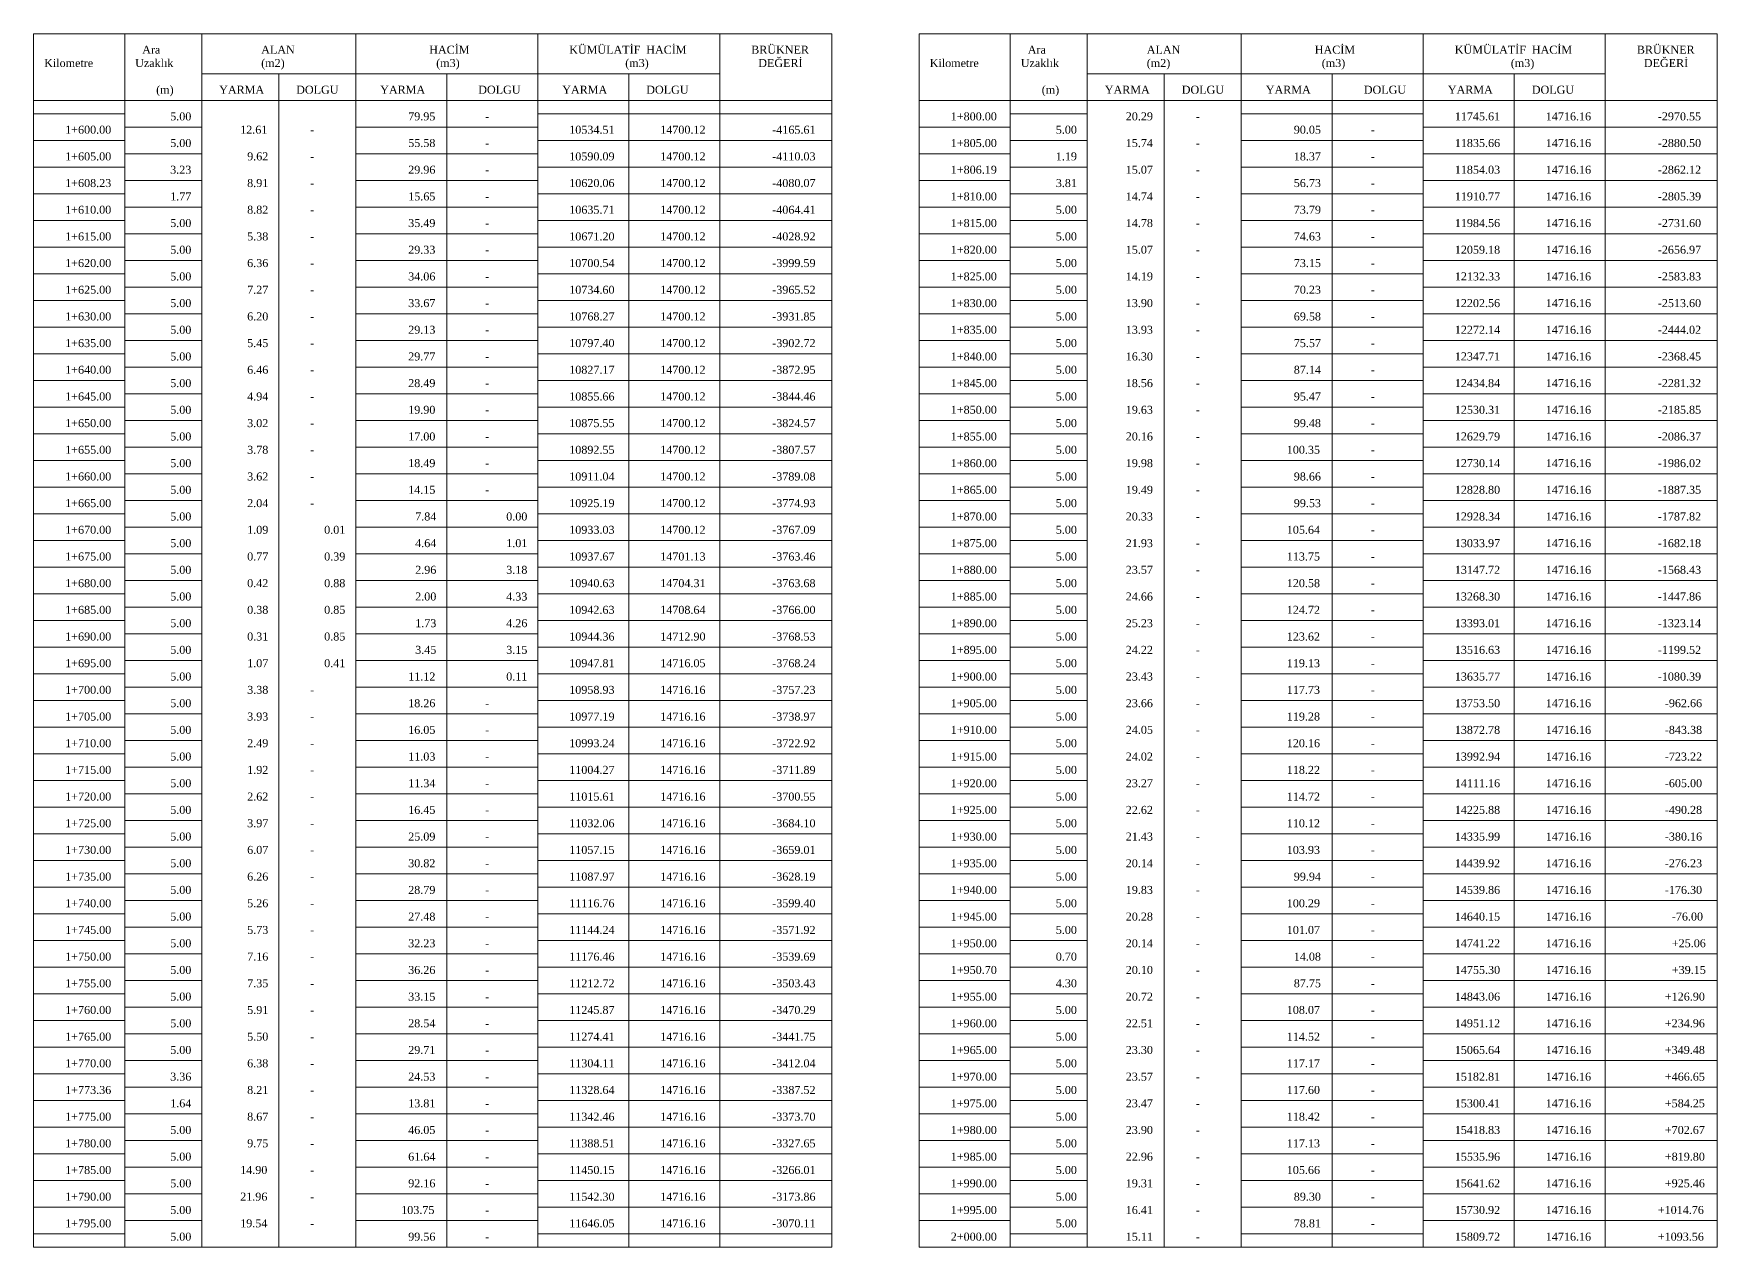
# Model space of a CAD drawing. Header units: metres. Extents: x 478603 to 489313, y 4282657 to 4289463.
# Drawn here: x 486578.6 to 486894.2, y 4288025 to 4288252.5 of the extents above; entities that cross this region are included whole.
import ezdxf

# ---------------------------------------------------------------- set-up
doc = ezdxf.new("R2010")
doc.units = ezdxf.units.M
for name, color, linetype, lineweight in [('TB_C', 96, 'Continuous', 0), ('TB_M', 18, 'Continuous', 0), ('TB_R', 1, 'Continuous', 0)]:
    doc.layers.add(name, color=color, linetype=linetype, lineweight=lineweight)
doc.styles.get("Standard").update_dxf_attribs({"font": 'times.ttf'})

msp = doc.modelspace()

# ---------------------------------------------------------------- linework, layer by layer
at = {"layer": 'TB_C'}
for p, q in [((486578.59, 4288252.51), (486728.22, 4288252.51)), ((486578.59, 4288252.51), (486578.59, 4288025.01)), ((486595.66, 4288252.51), (486595.66, 4288025.01)), ((486610.09, 4288252.51), (486610.09, 4288025.01)), ((486638.97, 4288252.51), (486638.97, 4288025.01)), ((486673.09, 4288252.51), (486673.09, 4288025.01)), ((486707.22, 4288252.51), (486707.22, 4288025.01)), ((486728.22, 4288252.51), (486728.22, 4288025.01)), ((486744.62, 4288252.51), (486894.25, 4288252.51)), ((486744.62, 4288252.51), (486744.62, 4288025.01)), ((486761.69, 4288252.51), (486761.69, 4288025.01)), ((486776.12, 4288252.51), (486776.12, 4288025.01)), ((486805, 4288252.51), (486805, 4288025.01)), ((486839.12, 4288252.51), (486839.12, 4288025.01)), ((486873.25, 4288252.51), (486873.25, 4288025.01)), ((486894.25, 4288252.51), (486894.25, 4288025.01)), ((486610.09, 4288245.01), (486707.22, 4288245.01)), ((486624.53, 4288245.01), (486624.53, 4288025.01)), ((486656.03, 4288245.01), (486656.03, 4288025.01)), ((486690.16, 4288245.01), (486690.16, 4288025.01)), ((486776.12, 4288245.01), (486873.25, 4288245.01)), ((486790.56, 4288245.01), (486790.56, 4288025.01)), ((486822.06, 4288245.01), (486822.06, 4288025.01)), ((486856.19, 4288245.01), (486856.19, 4288025.01)), ((486578.59, 4288240.01), (486728.22, 4288240.01)), ((486578.59, 4288237.51), (486595.66, 4288237.51)), ((486673.09, 4288237.51), (486728.22, 4288237.51)), ((486744.62, 4288240.01), (486894.25, 4288240.01)), ((486761.69, 4288237.51), (486776.12, 4288237.51)), ((486805, 4288237.51), (486839.12, 4288237.51)), ((486595.66, 4288235.01), (486610.09, 4288235.01)), ((486638.97, 4288235.01), (486673.09, 4288235.01)), ((486744.62, 4288235.01), (486761.69, 4288235.01)), ((486839.12, 4288235.01), (486894.25, 4288235.01)), ((486578.59, 4288232.51), (486595.66, 4288232.51)), ((486673.09, 4288232.51), (486728.22, 4288232.51)), ((486761.69, 4288232.51), (486776.12, 4288232.51)), ((486805, 4288232.51), (486839.12, 4288232.51)), ((486595.66, 4288230.01), (486610.09, 4288230.01)), ((486638.97, 4288230.01), (486673.09, 4288230.01)), ((486744.62, 4288230.01), (486761.69, 4288230.01)), ((486839.12, 4288230.01), (486894.25, 4288230.01)), ((486578.59, 4288227.51), (486595.66, 4288227.51)), ((486595.66, 4288225.01), (486610.09, 4288225.01)), ((486638.97, 4288225.01), (486673.09, 4288225.01)), ((486673.09, 4288227.51), (486728.22, 4288227.51)), ((486744.62, 4288225.01), (486761.69, 4288225.01)), ((486761.69, 4288227.51), (486776.12, 4288227.51)), ((486805, 4288227.51), (486839.12, 4288227.51)), ((486839.12, 4288225.01), (486894.25, 4288225.01)), ((486578.59, 4288222.51), (486595.66, 4288222.51)), ((486673.09, 4288222.51), (486728.22, 4288222.51)), ((486761.69, 4288222.51), (486776.12, 4288222.51)), ((486805, 4288222.51), (486839.12, 4288222.51)), ((486595.66, 4288220.01), (486610.09, 4288220.01)), ((486638.97, 4288220.01), (486673.09, 4288220.01)), ((486744.62, 4288220.01), (486761.69, 4288220.01)), ((486839.12, 4288220.01), (486894.25, 4288220.01)), ((486578.59, 4288217.51), (486595.66, 4288217.51)), ((486673.09, 4288217.51), (486728.22, 4288217.51)), ((486761.69, 4288217.51), (486776.12, 4288217.51)), ((486805, 4288217.51), (486839.12, 4288217.51)), ((486578.59, 4288212.51), (486595.66, 4288212.51)), ((486595.66, 4288215.01), (486610.09, 4288215.01)), ((486638.97, 4288215.01), (486673.09, 4288215.01)), ((486673.09, 4288212.51), (486728.22, 4288212.51)), ((486744.62, 4288215.01), (486761.69, 4288215.01)), ((486761.69, 4288212.51), (486776.12, 4288212.51)), ((486805, 4288212.51), (486839.12, 4288212.51)), ((486839.12, 4288215.01), (486894.25, 4288215.01)), ((486595.66, 4288210.01), (486610.09, 4288210.01)), ((486638.97, 4288210.01), (486673.09, 4288210.01)), ((486744.62, 4288210.01), (486761.69, 4288210.01)), ((486839.12, 4288210.01), (486894.25, 4288210.01)), ((486578.59, 4288207.51), (486595.66, 4288207.51)), ((486673.09, 4288207.51), (486728.22, 4288207.51)), ((486761.69, 4288207.51), (486776.12, 4288207.51)), ((486805, 4288207.51), (486839.12, 4288207.51)), ((486595.66, 4288205.01), (486610.09, 4288205.01)), ((486638.97, 4288205.01), (486673.09, 4288205.01)), ((486744.62, 4288205.01), (486761.69, 4288205.01)), ((486839.12, 4288205.01), (486894.25, 4288205.01)), ((486578.59, 4288202.51), (486595.66, 4288202.51)), ((486595.66, 4288200.01), (486610.09, 4288200.01)), ((486638.97, 4288200.01), (486673.09, 4288200.01)), ((486673.09, 4288202.51), (486728.22, 4288202.51)), ((486744.62, 4288200.01), (486761.69, 4288200.01)), ((486761.69, 4288202.51), (486776.12, 4288202.51)), ((486805, 4288202.51), (486839.12, 4288202.51)), ((486839.12, 4288200.01), (486894.25, 4288200.01)), ((486578.59, 4288197.51), (486595.66, 4288197.51)), ((486673.09, 4288197.51), (486728.22, 4288197.51)), ((486761.69, 4288197.51), (486776.12, 4288197.51)), ((486805, 4288197.51), (486839.12, 4288197.51)), ((486595.66, 4288195.01), (486610.09, 4288195.01)), ((486638.97, 4288195.01), (486673.09, 4288195.01)), ((486744.62, 4288195.01), (486761.69, 4288195.01)), ((486839.12, 4288195.01), (486894.25, 4288195.01)), ((486578.59, 4288192.51), (486595.66, 4288192.51)), ((486673.09, 4288192.51), (486728.22, 4288192.51)), ((486761.69, 4288192.51), (486776.12, 4288192.51)), ((486805, 4288192.51), (486839.12, 4288192.51)), ((486578.59, 4288187.51), (486595.66, 4288187.51)), ((486595.66, 4288190.01), (486610.09, 4288190.01)), ((486638.97, 4288190.01), (486673.09, 4288190.01)), ((486673.09, 4288187.51), (486728.22, 4288187.51)), ((486744.62, 4288190.01), (486761.69, 4288190.01)), ((486761.69, 4288187.51), (486776.12, 4288187.51)), ((486805, 4288187.51), (486839.12, 4288187.51)), ((486839.12, 4288190.01), (486894.25, 4288190.01)), ((486595.66, 4288185.01), (486610.09, 4288185.01)), ((486638.97, 4288185.01), (486673.09, 4288185.01)), ((486744.62, 4288185.01), (486761.69, 4288185.01)), ((486839.12, 4288185.01), (486894.25, 4288185.01)), ((486578.59, 4288182.51), (486595.66, 4288182.51)), ((486673.09, 4288182.51), (486728.22, 4288182.51)), ((486761.69, 4288182.51), (486776.12, 4288182.51)), ((486805, 4288182.51), (486839.12, 4288182.51)), ((486595.66, 4288180.01), (486610.09, 4288180.01)), ((486638.97, 4288180.01), (486673.09, 4288180.01)), ((486744.62, 4288180.01), (486761.69, 4288180.01)), ((486839.12, 4288180.01), (486894.25, 4288180.01)), ((486578.59, 4288177.51), (486595.66, 4288177.51)), ((486595.66, 4288175.01), (486610.09, 4288175.01)), ((486638.97, 4288175.01), (486673.09, 4288175.01)), ((486673.09, 4288177.51), (486728.22, 4288177.51)), ((486744.62, 4288175.01), (486761.69, 4288175.01)), ((486761.69, 4288177.51), (486776.12, 4288177.51)), ((486805, 4288177.51), (486839.12, 4288177.51)), ((486839.12, 4288175.01), (486894.25, 4288175.01)), ((486578.59, 4288172.51), (486595.66, 4288172.51)), ((486673.09, 4288172.51), (486728.22, 4288172.51)), ((486761.69, 4288172.51), (486776.12, 4288172.51)), ((486805, 4288172.51), (486839.12, 4288172.51)), ((486595.66, 4288170.01), (486610.09, 4288170.01)), ((486638.97, 4288170.01), (486673.09, 4288170.01)), ((486744.62, 4288170.01), (486761.69, 4288170.01)), ((486839.12, 4288170.01), (486894.25, 4288170.01)), ((486578.59, 4288167.51), (486595.66, 4288167.51)), ((486595.66, 4288165.01), (486610.09, 4288165.01)), ((486638.97, 4288165.01), (486673.09, 4288165.01)), ((486673.09, 4288167.51), (486728.22, 4288167.51)), ((486744.62, 4288165.01), (486761.69, 4288165.01)), ((486761.69, 4288167.51), (486776.12, 4288167.51)), ((486805, 4288167.51), (486839.12, 4288167.51)), ((486839.12, 4288165.01), (486894.25, 4288165.01)), ((486578.59, 4288162.51), (486595.66, 4288162.51)), ((486673.09, 4288162.51), (486728.22, 4288162.51)), ((486761.69, 4288162.51), (486776.12, 4288162.51)), ((486805, 4288162.51), (486839.12, 4288162.51)), ((486595.66, 4288160.01), (486610.09, 4288160.01)), ((486638.97, 4288160.01), (486673.09, 4288160.01)), ((486744.62, 4288160.01), (486761.69, 4288160.01)), ((486839.12, 4288160.01), (486894.25, 4288160.01)), ((486578.59, 4288157.51), (486595.66, 4288157.51)), ((486673.09, 4288157.51), (486728.22, 4288157.51)), ((486761.69, 4288157.51), (486776.12, 4288157.51)), ((486805, 4288157.51), (486839.12, 4288157.51)), ((486578.59, 4288152.51), (486595.66, 4288152.51)), ((486595.66, 4288155.01), (486610.09, 4288155.01)), ((486638.97, 4288155.01), (486673.09, 4288155.01)), ((486673.09, 4288152.51), (486728.22, 4288152.51)), ((486744.62, 4288155.01), (486761.69, 4288155.01)), ((486761.69, 4288152.51), (486776.12, 4288152.51)), ((486805, 4288152.51), (486839.12, 4288152.51)), ((486839.12, 4288155.01), (486894.25, 4288155.01)), ((486595.66, 4288150.01), (486610.09, 4288150.01)), ((486638.97, 4288150.01), (486673.09, 4288150.01)), ((486744.62, 4288150.01), (486761.69, 4288150.01)), ((486839.12, 4288150.01), (486894.25, 4288150.01)), ((486578.59, 4288147.51), (486595.66, 4288147.51)), ((486673.09, 4288147.51), (486728.22, 4288147.51)), ((486761.69, 4288147.51), (486776.12, 4288147.51)), ((486805, 4288147.51), (486839.12, 4288147.51)), ((486595.66, 4288145.01), (486610.09, 4288145.01)), ((486638.97, 4288145.01), (486673.09, 4288145.01)), ((486744.62, 4288145.01), (486761.69, 4288145.01)), ((486839.12, 4288145.01), (486894.25, 4288145.01)), ((486578.59, 4288142.51), (486595.66, 4288142.51)), ((486595.66, 4288140.01), (486610.09, 4288140.01)), ((486638.97, 4288140.01), (486673.09, 4288140.01)), ((486673.09, 4288142.51), (486728.22, 4288142.51)), ((486744.62, 4288140.01), (486761.69, 4288140.01)), ((486761.69, 4288142.51), (486776.12, 4288142.51)), ((486805, 4288142.51), (486839.12, 4288142.51)), ((486839.12, 4288140.01), (486894.25, 4288140.01)), ((486578.59, 4288137.51), (486595.66, 4288137.51)), ((486673.09, 4288137.51), (486728.22, 4288137.51)), ((486761.69, 4288137.51), (486776.12, 4288137.51)), ((486805, 4288137.51), (486839.12, 4288137.51)), ((486595.66, 4288135.01), (486610.09, 4288135.01)), ((486638.97, 4288135.01), (486673.09, 4288135.01)), ((486744.62, 4288135.01), (486761.69, 4288135.01)), ((486839.12, 4288135.01), (486894.25, 4288135.01)), ((486578.59, 4288132.51), (486595.66, 4288132.51)), ((486673.09, 4288132.51), (486728.22, 4288132.51)), ((486761.69, 4288132.51), (486776.12, 4288132.51)), ((486805, 4288132.51), (486839.12, 4288132.51)), ((486578.59, 4288127.51), (486595.66, 4288127.51)), ((486595.66, 4288130.01), (486610.09, 4288130.01)), ((486638.97, 4288130.01), (486673.09, 4288130.01)), ((486673.09, 4288127.51), (486728.22, 4288127.51)), ((486744.62, 4288130.01), (486761.69, 4288130.01)), ((486761.69, 4288127.51), (486776.12, 4288127.51)), ((486805, 4288127.51), (486839.12, 4288127.51)), ((486839.12, 4288130.01), (486894.25, 4288130.01)), ((486595.66, 4288125.01), (486610.09, 4288125.01)), ((486638.97, 4288125.01), (486673.09, 4288125.01)), ((486744.62, 4288125.01), (486761.69, 4288125.01)), ((486839.12, 4288125.01), (486894.25, 4288125.01)), ((486578.59, 4288122.51), (486595.66, 4288122.51)), ((486673.09, 4288122.51), (486728.22, 4288122.51)), ((486761.69, 4288122.51), (486776.12, 4288122.51)), ((486805, 4288122.51), (486839.12, 4288122.51)), ((486595.66, 4288120.01), (486610.09, 4288120.01)), ((486638.97, 4288120.01), (486673.09, 4288120.01)), ((486744.62, 4288120.01), (486761.69, 4288120.01)), ((486839.12, 4288120.01), (486894.25, 4288120.01)), ((486578.59, 4288117.51), (486595.66, 4288117.51)), ((486595.66, 4288115.01), (486610.09, 4288115.01)), ((486638.97, 4288115.01), (486673.09, 4288115.01)), ((486673.09, 4288117.51), (486728.22, 4288117.51)), ((486744.62, 4288115.01), (486761.69, 4288115.01)), ((486761.69, 4288117.51), (486776.12, 4288117.51)), ((486805, 4288117.51), (486839.12, 4288117.51)), ((486839.12, 4288115.01), (486894.25, 4288115.01)), ((486578.59, 4288112.51), (486595.66, 4288112.51)), ((486673.09, 4288112.51), (486728.22, 4288112.51)), ((486761.69, 4288112.51), (486776.12, 4288112.51)), ((486805, 4288112.51), (486839.12, 4288112.51)), ((486595.66, 4288110.01), (486610.09, 4288110.01)), ((486638.97, 4288110.01), (486673.09, 4288110.01)), ((486744.62, 4288110.01), (486761.69, 4288110.01)), ((486839.12, 4288110.01), (486894.25, 4288110.01)), ((486578.59, 4288107.51), (486595.66, 4288107.51)), ((486595.66, 4288105.01), (486610.09, 4288105.01)), ((486638.97, 4288105.01), (486673.09, 4288105.01)), ((486673.09, 4288107.51), (486728.22, 4288107.51)), ((486744.62, 4288105.01), (486761.69, 4288105.01)), ((486761.69, 4288107.51), (486776.12, 4288107.51)), ((486805, 4288107.51), (486839.12, 4288107.51)), ((486839.12, 4288105.01), (486894.25, 4288105.01)), ((486578.59, 4288102.51), (486595.66, 4288102.51)), ((486673.09, 4288102.51), (486728.22, 4288102.51)), ((486761.69, 4288102.51), (486776.12, 4288102.51)), ((486805, 4288102.51), (486839.12, 4288102.51)), ((486595.66, 4288100.01), (486610.09, 4288100.01)), ((486638.97, 4288100.01), (486673.09, 4288100.01)), ((486744.62, 4288100.01), (486761.69, 4288100.01)), ((486839.12, 4288100.01), (486894.25, 4288100.01)), ((486578.59, 4288097.51), (486595.66, 4288097.51)), ((486673.09, 4288097.51), (486728.22, 4288097.51)), ((486761.69, 4288097.51), (486776.12, 4288097.51)), ((486805, 4288097.51), (486839.12, 4288097.51)), ((486578.59, 4288092.51), (486595.66, 4288092.51)), ((486595.66, 4288095.01), (486610.09, 4288095.01)), ((486638.97, 4288095.01), (486673.09, 4288095.01)), ((486673.09, 4288092.51), (486728.22, 4288092.51)), ((486744.62, 4288095.01), (486761.69, 4288095.01)), ((486761.69, 4288092.51), (486776.12, 4288092.51)), ((486805, 4288092.51), (486839.12, 4288092.51)), ((486839.12, 4288095.01), (486894.25, 4288095.01)), ((486595.66, 4288090.01), (486610.09, 4288090.01)), ((486638.97, 4288090.01), (486673.09, 4288090.01)), ((486744.62, 4288090.01), (486761.69, 4288090.01)), ((486839.12, 4288090.01), (486894.25, 4288090.01)), ((486578.59, 4288087.51), (486595.66, 4288087.51)), ((486673.09, 4288087.51), (486728.22, 4288087.51)), ((486761.69, 4288087.51), (486776.12, 4288087.51)), ((486805, 4288087.51), (486839.12, 4288087.51)), ((486595.66, 4288085.01), (486610.09, 4288085.01)), ((486638.97, 4288085.01), (486673.09, 4288085.01)), ((486744.62, 4288085.01), (486761.69, 4288085.01)), ((486839.12, 4288085.01), (486894.25, 4288085.01)), ((486578.59, 4288082.51), (486595.66, 4288082.51)), ((486595.66, 4288080.01), (486610.09, 4288080.01)), ((486638.97, 4288080.01), (486673.09, 4288080.01)), ((486673.09, 4288082.51), (486728.22, 4288082.51)), ((486744.62, 4288080.01), (486761.69, 4288080.01)), ((486761.69, 4288082.51), (486776.12, 4288082.51)), ((486805, 4288082.51), (486839.12, 4288082.51)), ((486839.12, 4288080.01), (486894.25, 4288080.01)), ((486578.59, 4288077.51), (486595.66, 4288077.51)), ((486673.09, 4288077.51), (486728.22, 4288077.51)), ((486761.69, 4288077.51), (486776.12, 4288077.51)), ((486805, 4288077.51), (486839.12, 4288077.51)), ((486595.66, 4288075.01), (486610.09, 4288075.01)), ((486638.97, 4288075.01), (486673.09, 4288075.01)), ((486744.62, 4288075.01), (486761.69, 4288075.01)), ((486839.12, 4288075.01), (486894.25, 4288075.01)), ((486578.59, 4288072.51), (486595.66, 4288072.51)), ((486673.09, 4288072.51), (486728.22, 4288072.51)), ((486761.69, 4288072.51), (486776.12, 4288072.51)), ((486805, 4288072.51), (486839.12, 4288072.51)), ((486578.59, 4288067.51), (486595.66, 4288067.51)), ((486595.66, 4288070.01), (486610.09, 4288070.01)), ((486638.97, 4288070.01), (486673.09, 4288070.01)), ((486673.09, 4288067.51), (486728.22, 4288067.51)), ((486744.62, 4288070.01), (486761.69, 4288070.01)), ((486761.69, 4288067.51), (486776.12, 4288067.51)), ((486805, 4288067.51), (486839.12, 4288067.51)), ((486839.12, 4288070.01), (486894.25, 4288070.01)), ((486595.66, 4288065.01), (486610.09, 4288065.01)), ((486638.97, 4288065.01), (486673.09, 4288065.01)), ((486744.62, 4288065.01), (486761.69, 4288065.01)), ((486839.12, 4288065.01), (486894.25, 4288065.01)), ((486578.59, 4288062.51), (486595.66, 4288062.51)), ((486673.09, 4288062.51), (486728.22, 4288062.51)), ((486761.69, 4288062.51), (486776.12, 4288062.51)), ((486805, 4288062.51), (486839.12, 4288062.51)), ((486595.66, 4288060.01), (486610.09, 4288060.01)), ((486638.97, 4288060.01), (486673.09, 4288060.01)), ((486744.62, 4288060.01), (486761.69, 4288060.01)), ((486839.12, 4288060.01), (486894.25, 4288060.01)), ((486578.59, 4288057.51), (486595.66, 4288057.51)), ((486595.66, 4288055.01), (486610.09, 4288055.01)), ((486638.97, 4288055.01), (486673.09, 4288055.01)), ((486673.09, 4288057.51), (486728.22, 4288057.51)), ((486744.62, 4288055.01), (486761.69, 4288055.01)), ((486761.69, 4288057.51), (486776.12, 4288057.51)), ((486805, 4288057.51), (486839.12, 4288057.51)), ((486839.12, 4288055.01), (486894.25, 4288055.01)), ((486578.59, 4288052.51), (486595.66, 4288052.51)), ((486673.09, 4288052.51), (486728.22, 4288052.51)), ((486761.69, 4288052.51), (486776.12, 4288052.51)), ((486805, 4288052.51), (486839.12, 4288052.51)), ((486595.66, 4288050.01), (486610.09, 4288050.01)), ((486638.97, 4288050.01), (486673.09, 4288050.01)), ((486744.62, 4288050.01), (486761.69, 4288050.01)), ((486839.12, 4288050.01), (486894.25, 4288050.01)), ((486578.59, 4288047.51), (486595.66, 4288047.51)), ((486595.66, 4288045.01), (486610.09, 4288045.01)), ((486638.97, 4288045.01), (486673.09, 4288045.01)), ((486673.09, 4288047.51), (486728.22, 4288047.51)), ((486744.62, 4288045.01), (486761.69, 4288045.01)), ((486761.69, 4288047.51), (486776.12, 4288047.51)), ((486805, 4288047.51), (486839.12, 4288047.51)), ((486839.12, 4288045.01), (486894.25, 4288045.01)), ((486578.59, 4288042.51), (486595.66, 4288042.51)), ((486673.09, 4288042.51), (486728.22, 4288042.51)), ((486761.69, 4288042.51), (486776.12, 4288042.51)), ((486805, 4288042.51), (486839.12, 4288042.51)), ((486595.66, 4288040.01), (486610.09, 4288040.01)), ((486638.97, 4288040.01), (486673.09, 4288040.01)), ((486744.62, 4288040.01), (486761.69, 4288040.01)), ((486839.12, 4288040.01), (486894.25, 4288040.01)), ((486578.59, 4288037.51), (486595.66, 4288037.51)), ((486673.09, 4288037.51), (486728.22, 4288037.51)), ((486761.69, 4288037.51), (486776.12, 4288037.51)), ((486805, 4288037.51), (486839.12, 4288037.51)), ((486578.59, 4288032.51), (486595.66, 4288032.51)), ((486595.66, 4288035.01), (486610.09, 4288035.01)), ((486638.97, 4288035.01), (486673.09, 4288035.01)), ((486673.09, 4288032.51), (486728.22, 4288032.51)), ((486744.62, 4288035.01), (486761.69, 4288035.01)), ((486761.69, 4288032.51), (486776.12, 4288032.51)), ((486805, 4288032.51), (486839.12, 4288032.51)), ((486839.12, 4288035.01), (486894.25, 4288035.01)), ((486595.66, 4288030.01), (486610.09, 4288030.01)), ((486638.97, 4288030.01), (486673.09, 4288030.01)), ((486744.62, 4288030.01), (486761.69, 4288030.01)), ((486839.12, 4288030.01), (486894.25, 4288030.01)), ((486578.59, 4288027.51), (486595.66, 4288027.51)), ((486673.09, 4288027.51), (486728.22, 4288027.51)), ((486761.69, 4288027.51), (486776.12, 4288027.51)), ((486805, 4288027.51), (486839.12, 4288027.51)), ((486578.59, 4288025.01), (486728.22, 4288025.01)), ((486744.62, 4288025.01), (486894.25, 4288025.01))]:
    msp.add_line(p, q, dxfattribs=at)

# ---------------------------------------------------------------- texts
at = {"layer": 'TB_M'}
for s, p in [('Ara', (486598.94, 4288248.76)), ('ALAN', (486621.25, 4288248.76)), ('HACİM', (486652.75, 4288248.76)), ('KÜMÜLATİF', (486679, 4288248.76)), ('HACİM', (486693.44, 4288248.76)), ('BRÜKNER', (486713.12, 4288248.76)), ('Ara', (486764.97, 4288248.76)), ('ALAN', (486787.28, 4288248.76)), ('HACİM', (486818.78, 4288248.76)), ('KÜMÜLATİF', (486845.03, 4288248.76)), ('HACİM', (486859.47, 4288248.76)), ('BRÜKNER', (486879.16, 4288248.76)), ('Kilometre', (486580.56, 4288246.26)), ('Uzaklık', (486597.62, 4288246.26)), ('(m2)', (486621.25, 4288246.26)), ('(m3)', (486654.06, 4288246.26)), ('(m3)', (486689.5, 4288246.26)), ('DEĞERİ', (486714.44, 4288246.26)), ('Kilometre', (486746.59, 4288246.26)), ('Uzaklık', (486763.66, 4288246.26)), ('(m2)', (486787.28, 4288246.26)), ('(m3)', (486820.09, 4288246.26)), ('(m3)', (486855.53, 4288246.26)), ('DEĞERİ', (486880.47, 4288246.26)), ('(m)', (486601.56, 4288241.26)), ('YARMA', (486613.37, 4288241.26)), ('DOLGU', (486627.81, 4288241.26)), ('YARMA', (486643.56, 4288241.26)), ('DOLGU', (486661.94, 4288241.26)), ('YARMA', (486677.69, 4288241.26)), ('DOLGU', (486693.44, 4288241.26)), ('(m)', (486767.59, 4288241.26)), ('YARMA', (486779.41, 4288241.26)), ('DOLGU', (486793.84, 4288241.26)), ('YARMA', (486809.59, 4288241.26)), ('DOLGU', (486827.97, 4288241.26)), ('YARMA', (486843.72, 4288241.26)), ('DOLGU', (486859.47, 4288241.26)), ('1+800.00', (486750.53, 4288236.26)), ('1+600.00', (486584.5, 4288233.76)), ('-', (486630.44, 4288233.76)), ('-', (486663.25, 4288236.26)), ('-', (486796.47, 4288236.26)), ('-', (486829.28, 4288233.76)), ('-', (486663.25, 4288231.26)), ('1+805.00', (486750.53, 4288231.26)), ('-', (486796.47, 4288231.26)), ('1+605.00', (486584.5, 4288228.76)), ('-', (486630.44, 4288228.76)), ('-', (486829.28, 4288228.76)), ('1+608.23', (486584.5, 4288223.76)), ('-', (486663.25, 4288226.26)), ('1+806.19', (486750.53, 4288226.26)), ('-', (486796.47, 4288226.26)), ('-', (486630.44, 4288223.76)), ('-', (486663.25, 4288221.26)), ('1+810.00', (486750.53, 4288221.26)), ('-', (486796.47, 4288221.26)), ('-', (486829.28, 4288223.76)), ('1+610.00', (486584.5, 4288218.76)), ('-', (486630.44, 4288218.76)), ('-', (486829.28, 4288218.76)), ('-', (486663.25, 4288216.26)), ('1+815.00', (486750.53, 4288216.26)), ('-', (486796.47, 4288216.26)), ('1+615.00', (486584.5, 4288213.76)), ('-', (486630.44, 4288213.76)), ('1+820.00', (486750.53, 4288211.26)), ('-', (486829.28, 4288213.76)), ('1+620.00', (486584.5, 4288208.76)), ('-', (486630.44, 4288208.76)), ('-', (486663.25, 4288211.26)), ('-', (486796.47, 4288211.26)), ('-', (486829.28, 4288208.76)), ('-', (486663.25, 4288206.26)), ('1+825.00', (486750.53, 4288206.26)), ('-', (486796.47, 4288206.26)), ('1+625.00', (486584.5, 4288203.76)), ('-', (486630.44, 4288203.76)), ('1+830.00', (486750.53, 4288201.26)), ('-', (486829.28, 4288203.76)), ('1+630.00', (486584.5, 4288198.76)), ('-', (486663.25, 4288201.26)), ('-', (486796.47, 4288201.26)), ('-', (486630.44, 4288198.76)), ('-', (486663.25, 4288196.26)), ('1+835.00', (486750.53, 4288196.26)), ('-', (486796.47, 4288196.26)), ('-', (486829.28, 4288198.76)), ('1+635.00', (486584.5, 4288193.76)), ('-', (486630.44, 4288193.76)), ('-', (486829.28, 4288193.76)), ('1+640.00', (486584.5, 4288188.76)), ('-', (486663.25, 4288191.26)), ('1+840.00', (486750.53, 4288191.26)), ('-', (486796.47, 4288191.26)), ('-', (486630.44, 4288188.76)), ('1+845.00', (486750.53, 4288186.26)), ('-', (486829.28, 4288188.76)), ('1+645.00', (486584.5, 4288183.76)), ('-', (486630.44, 4288183.76)), ('-', (486663.25, 4288186.26)), ('-', (486796.47, 4288186.26)), ('-', (486829.28, 4288183.76)), ('-', (486663.25, 4288181.26)), ('1+850.00', (486750.53, 4288181.26)), ('-', (486796.47, 4288181.26)), ('1+650.00', (486584.5, 4288178.76)), ('-', (486630.44, 4288178.76)), ('1+855.00', (486750.53, 4288176.26)), ('-', (486829.28, 4288178.76)), ('1+655.00', (486584.5, 4288173.76)), ('-', (486630.44, 4288173.76)), ('-', (486663.25, 4288176.26)), ('-', (486796.47, 4288176.26)), ('-', (486829.28, 4288173.76)), ('-', (486663.25, 4288171.26)), ('1+860.00', (486750.53, 4288171.26)), ('-', (486796.47, 4288171.26)), ('1+660.00', (486584.5, 4288168.76)), ('-', (486630.44, 4288168.76)), ('-', (486829.28, 4288168.76)), ('1+665.00', (486584.5, 4288163.76)), ('-', (486663.25, 4288166.26)), ('1+865.00', (486750.53, 4288166.26)), ('-', (486796.47, 4288166.26)), ('-', (486630.44, 4288163.76)), ('1+870.00', (486750.53, 4288161.26)), ('-', (486796.47, 4288161.26)), ('-', (486829.28, 4288163.76)), ('1+670.00', (486584.5, 4288158.76)), ('-', (486829.28, 4288158.76)), ('1+875.00', (486750.53, 4288156.26)), ('-', (486796.47, 4288156.26)), ('1+675.00', (486584.5, 4288153.76)), ('1+880.00', (486750.53, 4288151.26)), ('-', (486829.28, 4288153.76)), ('1+680.00', (486584.5, 4288148.76)), ('-', (486796.47, 4288151.26)), ('-', (486829.28, 4288148.76)), ('1+885.00', (486750.53, 4288146.26)), ('-', (486796.47, 4288146.26)), ('1+685.00', (486584.5, 4288143.76)), ('-', (486829.28, 4288143.76)), ('1+690.00', (486584.5, 4288138.76)), ('1+890.00', (486750.53, 4288141.26)), ('-', (486796.47, 4288141.26)), ('1+895.00', (486750.53, 4288136.26)), ('-', (486796.47, 4288136.26)), ('-', (486829.28, 4288138.76)), ('1+695.00', (486584.5, 4288133.76)), ('-', (486829.28, 4288133.76)), ('1+700.00', (486584.5, 4288128.76)), ('1+900.00', (486750.53, 4288131.26)), ('-', (486796.47, 4288131.26)), ('-', (486630.44, 4288128.76)), ('1+905.00', (486750.53, 4288126.26)), ('-', (486829.28, 4288128.76)), ('1+705.00', (486584.5, 4288123.76)), ('-', (486630.44, 4288123.76)), ('-', (486663.25, 4288126.26)), ('-', (486796.47, 4288126.26)), ('-', (486829.28, 4288123.76)), ('-', (486663.25, 4288121.26)), ('1+910.00', (486750.53, 4288121.26)), ('-', (486796.47, 4288121.26)), ('1+710.00', (486584.5, 4288118.76)), ('-', (486630.44, 4288118.76)), ('1+915.00', (486750.53, 4288116.26)), ('-', (486829.28, 4288118.76)), ('1+715.00', (486584.5, 4288113.76)), ('-', (486663.25, 4288116.26)), ('-', (486796.47, 4288116.26)), ('-', (486630.44, 4288113.76)), ('-', (486663.25, 4288111.26)), ('1+920.00', (486750.53, 4288111.26)), ('-', (486796.47, 4288111.26)), ('-', (486829.28, 4288113.76)), ('1+720.00', (486584.5, 4288108.76)), ('-', (486630.44, 4288108.76)), ('-', (486829.28, 4288108.76)), ('1+725.00', (486584.5, 4288103.76)), ('-', (486663.25, 4288106.26)), ('1+925.00', (486750.53, 4288106.26)), ('-', (486796.47, 4288106.26)), ('-', (486630.44, 4288103.76)), ('-', (486663.25, 4288101.26)), ('1+930.00', (486750.53, 4288101.26)), ('-', (486796.47, 4288101.26)), ('-', (486829.28, 4288103.76)), ('1+730.00', (486584.5, 4288098.76)), ('-', (486630.44, 4288098.76)), ('-', (486829.28, 4288098.76)), ('-', (486663.25, 4288096.26)), ('1+935.00', (486750.53, 4288096.26)), ('-', (486796.47, 4288096.26)), ('1+735.00', (486584.5, 4288093.76)), ('-', (486630.44, 4288093.76)), ('1+940.00', (486750.53, 4288091.26)), ('-', (486829.28, 4288093.76)), ('1+740.00', (486584.5, 4288088.76)), ('-', (486630.44, 4288088.76)), ('-', (486663.25, 4288091.26)), ('-', (486796.47, 4288091.26)), ('-', (486829.28, 4288088.76)), ('-', (486663.25, 4288086.26)), ('1+945.00', (486750.53, 4288086.26)), ('-', (486796.47, 4288086.26)), ('1+745.00', (486584.5, 4288083.76)), ('-', (486630.44, 4288083.76)), ('-', (486829.28, 4288083.76)), ('1+750.00', (486584.5, 4288078.76)), ('-', (486663.25, 4288081.26)), ('1+950.00', (486750.53, 4288081.26)), ('-', (486796.47, 4288081.26)), ('-', (486630.44, 4288078.76)), ('-', (486663.25, 4288076.26)), ('1+950.70', (486750.53, 4288076.26)), ('-', (486796.47, 4288076.26)), ('-', (486829.28, 4288078.76)), ('1+755.00', (486584.5, 4288073.76)), ('-', (486630.44, 4288073.76)), ('-', (486829.28, 4288073.76)), ('1+760.00', (486584.5, 4288068.76)), ('-', (486663.25, 4288071.26)), ('1+955.00', (486750.53, 4288071.26)), ('-', (486796.47, 4288071.26)), ('-', (486630.44, 4288068.76)), ('1+960.00', (486750.53, 4288066.26)), ('-', (486829.28, 4288068.76)), ('1+765.00', (486584.5, 4288063.76)), ('-', (486630.44, 4288063.76)), ('-', (486663.25, 4288066.26)), ('-', (486796.47, 4288066.26)), ('-', (486829.28, 4288063.76)), ('-', (486663.25, 4288061.26)), ('1+965.00', (486750.53, 4288061.26)), ('-', (486796.47, 4288061.26)), ('1+770.00', (486584.5, 4288058.76)), ('-', (486630.44, 4288058.76)), ('1+970.00', (486750.53, 4288056.26)), ('-', (486829.28, 4288058.76)), ('1+773.36', (486584.5, 4288053.76)), ('-', (486663.25, 4288056.26)), ('-', (486796.47, 4288056.26)), ('-', (486630.44, 4288053.76)), ('-', (486663.25, 4288051.26)), ('1+975.00', (486750.53, 4288051.26)), ('-', (486796.47, 4288051.26)), ('-', (486829.28, 4288053.76)), ('1+775.00', (486584.5, 4288048.76)), ('-', (486630.44, 4288048.76)), ('-', (486829.28, 4288048.76)), ('1+780.00', (486584.5, 4288043.76)), ('-', (486663.25, 4288046.26)), ('1+980.00', (486750.53, 4288046.26)), ('-', (486796.47, 4288046.26)), ('-', (486630.44, 4288043.76)), ('-', (486663.25, 4288041.26)), ('1+985.00', (486750.53, 4288041.26)), ('-', (486796.47, 4288041.26)), ('-', (486829.28, 4288043.76)), ('1+785.00', (486584.5, 4288038.76)), ('-', (486630.44, 4288038.76)), ('-', (486829.28, 4288038.76)), ('-', (486663.25, 4288036.26)), ('1+990.00', (486750.53, 4288036.26)), ('-', (486796.47, 4288036.26)), ('1+790.00', (486584.5, 4288033.76)), ('-', (486630.44, 4288033.76)), ('1+995.00', (486750.53, 4288031.26)), ('-', (486829.28, 4288033.76)), ('1+795.00', (486584.5, 4288028.76)), ('-', (486630.44, 4288028.76)), ('-', (486663.25, 4288031.26)), ('-', (486796.47, 4288031.26)), ('-', (486829.28, 4288028.76)), ('-', (486663.25, 4288026.26)), ('2+000.00', (486750.53, 4288026.26)), ('-', (486796.47, 4288026.26))]:
    msp.add_text(s, height=1.5, dxfattribs=at).set_placement(p)
at = {"layer": 'TB_R'}
for s, p in [('5.00', (486604.19, 4288236.26)), ('79.95', (486648.81, 4288236.26)), ('20.29', (486783.34, 4288236.26)), ('11745.61', (486845.03, 4288236.26)), ('14716.16', (486862.09, 4288236.26)), ('-2970.55', (486883.09, 4288236.26)), ('12.61', (486617.31, 4288233.76)), ('10534.51', (486679, 4288233.76)), ('14700.12', (486696.06, 4288233.76)), ('-4165.61', (486717.06, 4288233.76)), ('5.00', (486770.22, 4288233.76)), ('90.05', (486814.84, 4288233.76)), ('5.00', (486604.19, 4288231.26)), ('55.58', (486648.81, 4288231.26)), ('15.74', (486783.34, 4288231.26)), ('11835.66', (486845.03, 4288231.26)), ('14716.16', (486862.09, 4288231.26)), ('-2880.50', (486883.09, 4288231.26)), ('9.62', (486618.62, 4288228.76)), ('10590.09', (486679, 4288228.76)), ('14700.12', (486696.06, 4288228.76)), ('-4110.03', (486717.06, 4288228.76)), ('1.19', (486770.22, 4288228.76)), ('18.37', (486814.84, 4288228.76)), ('3.23', (486604.19, 4288226.26)), ('8.91', (486618.62, 4288223.76)), ('29.96', (486648.81, 4288226.26)), ('10620.06', (486679, 4288223.76)), ('14700.12', (486696.06, 4288223.76)), ('-4080.07', (486717.06, 4288223.76)), ('3.81', (486770.22, 4288223.76)), ('15.07', (486783.34, 4288226.26)), ('56.73', (486814.84, 4288223.76)), ('11854.03', (486845.03, 4288226.26)), ('14716.16', (486862.09, 4288226.26)), ('-2862.12', (486883.09, 4288226.26)), ('1.77', (486604.19, 4288221.26)), ('15.65', (486648.81, 4288221.26)), ('14.74', (486783.34, 4288221.26)), ('11910.77', (486845.03, 4288221.26)), ('14716.16', (486862.09, 4288221.26)), ('-2805.39', (486883.09, 4288221.26)), ('8.82', (486618.62, 4288218.76)), ('10635.71', (486679, 4288218.76)), ('14700.12', (486696.06, 4288218.76)), ('-4064.41', (486717.06, 4288218.76)), ('5.00', (486770.22, 4288218.76)), ('73.79', (486814.84, 4288218.76)), ('5.00', (486604.19, 4288216.26)), ('35.49', (486648.81, 4288216.26)), ('14.78', (486783.34, 4288216.26)), ('11984.56', (486845.03, 4288216.26)), ('14716.16', (486862.09, 4288216.26)), ('-2731.60', (486883.09, 4288216.26)), ('5.00', (486604.19, 4288211.26)), ('5.38', (486618.62, 4288213.76)), ('29.33', (486648.81, 4288211.26)), ('10671.20', (486679, 4288213.76)), ('14700.12', (486696.06, 4288213.76)), ('-4028.92', (486717.06, 4288213.76)), ('5.00', (486770.22, 4288213.76)), ('15.07', (486783.34, 4288211.26)), ('74.63', (486814.84, 4288213.76)), ('12059.18', (486845.03, 4288211.26)), ('14716.16', (486862.09, 4288211.26)), ('-2656.97', (486883.09, 4288211.26)), ('6.36', (486618.62, 4288208.76)), ('10700.54', (486679, 4288208.76)), ('14700.12', (486696.06, 4288208.76)), ('-3999.59', (486717.06, 4288208.76)), ('5.00', (486770.22, 4288208.76)), ('73.15', (486814.84, 4288208.76)), ('5.00', (486604.19, 4288206.26)), ('34.06', (486648.81, 4288206.26)), ('14.19', (486783.34, 4288206.26)), ('12132.33', (486845.03, 4288206.26)), ('14716.16', (486862.09, 4288206.26)), ('-2583.83', (486883.09, 4288206.26)), ('5.00', (486604.19, 4288201.26)), ('7.27', (486618.62, 4288203.76)), ('10734.60', (486679, 4288203.76)), ('14700.12', (486696.06, 4288203.76)), ('-3965.52', (486717.06, 4288203.76)), ('5.00', (486770.22, 4288203.76)), ('13.90', (486783.34, 4288201.26)), ('70.23', (486814.84, 4288203.76)), ('12202.56', (486845.03, 4288201.26)), ('-2513.60', (486883.09, 4288201.26)), ('6.20', (486618.62, 4288198.76)), ('33.67', (486648.81, 4288201.26)), ('10768.27', (486679, 4288198.76)), ('14700.12', (486696.06, 4288198.76)), ('-3931.85', (486717.06, 4288198.76)), ('5.00', (486770.22, 4288198.76)), ('69.58', (486814.84, 4288198.76)), ('14716.16', (486862.09, 4288201.26)), ('5.00', (486604.19, 4288196.26)), ('29.13', (486648.81, 4288196.26)), ('13.93', (486783.34, 4288196.26)), ('12272.14', (486845.03, 4288196.26)), ('14716.16', (486862.09, 4288196.26)), ('-2444.02', (486883.09, 4288196.26)), ('5.45', (486618.62, 4288193.76)), ('10797.40', (486679, 4288193.76)), ('14700.12', (486696.06, 4288193.76)), ('-3902.72', (486717.06, 4288193.76)), ('5.00', (486770.22, 4288193.76)), ('75.57', (486814.84, 4288193.76)), ('5.00', (486604.19, 4288191.26)), ('6.46', (486618.62, 4288188.76)), ('29.77', (486648.81, 4288191.26)), ('10827.17', (486679, 4288188.76)), ('14700.12', (486696.06, 4288188.76)), ('-3872.95', (486717.06, 4288188.76)), ('5.00', (486770.22, 4288188.76)), ('16.30', (486783.34, 4288191.26)), ('87.14', (486814.84, 4288188.76)), ('12347.71', (486845.03, 4288191.26)), ('14716.16', (486862.09, 4288191.26)), ('-2368.45', (486883.09, 4288191.26)), ('5.00', (486604.19, 4288186.26)), ('28.49', (486648.81, 4288186.26)), ('18.56', (486783.34, 4288186.26)), ('12434.84', (486845.03, 4288186.26)), ('14716.16', (486862.09, 4288186.26)), ('-2281.32', (486883.09, 4288186.26)), ('4.94', (486618.62, 4288183.76)), ('10855.66', (486679, 4288183.76)), ('14700.12', (486696.06, 4288183.76)), ('-3844.46', (486717.06, 4288183.76)), ('5.00', (486770.22, 4288183.76)), ('95.47', (486814.84, 4288183.76)), ('5.00', (486604.19, 4288181.26)), ('19.90', (486648.81, 4288181.26)), ('19.63', (486783.34, 4288181.26)), ('12530.31', (486845.03, 4288181.26)), ('14716.16', (486862.09, 4288181.26)), ('-2185.85', (486883.09, 4288181.26)), ('5.00', (486604.19, 4288176.26)), ('3.02', (486618.62, 4288178.76)), ('17.00', (486648.81, 4288176.26)), ('10875.55', (486679, 4288178.76)), ('14700.12', (486696.06, 4288178.76)), ('-3824.57', (486717.06, 4288178.76)), ('5.00', (486770.22, 4288178.76)), ('20.16', (486783.34, 4288176.26)), ('99.48', (486814.84, 4288178.76)), ('12629.79', (486845.03, 4288176.26)), ('14716.16', (486862.09, 4288176.26)), ('-2086.37', (486883.09, 4288176.26)), ('3.78', (486618.62, 4288173.76)), ('10892.55', (486679, 4288173.76)), ('14700.12', (486696.06, 4288173.76)), ('-3807.57', (486717.06, 4288173.76)), ('5.00', (486770.22, 4288173.76)), ('100.35', (486813.53, 4288173.76)), ('5.00', (486604.19, 4288171.26)), ('18.49', (486648.81, 4288171.26)), ('19.98', (486783.34, 4288171.26)), ('12730.14', (486845.03, 4288171.26)), ('14716.16', (486862.09, 4288171.26)), ('-1986.02', (486883.09, 4288171.26)), ('3.62', (486618.62, 4288168.76)), ('10911.04', (486679, 4288168.76)), ('14700.12', (486696.06, 4288168.76)), ('-3789.08', (486717.06, 4288168.76)), ('5.00', (486770.22, 4288168.76)), ('98.66', (486814.84, 4288168.76)), ('5.00', (486604.19, 4288166.26)), ('2.04', (486618.62, 4288163.76)), ('14.15', (486648.81, 4288166.26)), ('10925.19', (486679, 4288163.76)), ('14700.12', (486696.06, 4288163.76)), ('-3774.93', (486717.06, 4288163.76)), ('5.00', (486770.22, 4288163.76)), ('19.49', (486783.34, 4288166.26)), ('99.53', (486814.84, 4288163.76)), ('12828.80', (486845.03, 4288166.26)), ('14716.16', (486862.09, 4288166.26)), ('-1887.35', (486883.09, 4288166.26)), ('5.00', (486604.19, 4288161.26)), ('7.84', (486650.12, 4288161.26)), ('0.00', (486667.19, 4288161.26)), ('20.33', (486783.34, 4288161.26)), ('12928.34', (486845.03, 4288161.26)), ('14716.16', (486862.09, 4288161.26)), ('-1787.82', (486883.09, 4288161.26)), ('1.09', (486618.62, 4288158.76)), ('0.01', (486633.06, 4288158.76)), ('10933.03', (486679, 4288158.76)), ('14700.12', (486696.06, 4288158.76)), ('-3767.09', (486717.06, 4288158.76)), ('5.00', (486770.22, 4288158.76)), ('105.64', (486813.53, 4288158.76)), ('5.00', (486604.19, 4288156.26)), ('4.64', (486650.12, 4288156.26)), ('1.01', (486667.19, 4288156.26)), ('21.93', (486783.34, 4288156.26)), ('13033.97', (486845.03, 4288156.26)), ('14716.16', (486862.09, 4288156.26)), ('-1682.18', (486883.09, 4288156.26)), ('5.00', (486604.19, 4288151.26)), ('0.77', (486618.62, 4288153.76)), ('0.39', (486633.06, 4288153.76)), ('2.96', (486650.12, 4288151.26)), ('3.18', (486667.19, 4288151.26)), ('10937.67', (486679, 4288153.76)), ('14701.13', (486696.06, 4288153.76)), ('-3763.46', (486717.06, 4288153.76)), ('5.00', (486770.22, 4288153.76)), ('23.57', (486783.34, 4288151.26)), ('113.75', (486813.53, 4288153.76)), ('13147.72', (486845.03, 4288151.26)), ('14716.16', (486862.09, 4288151.26)), ('-1568.43', (486883.09, 4288151.26)), ('0.42', (486618.62, 4288148.76)), ('0.88', (486633.06, 4288148.76)), ('10940.63', (486679, 4288148.76)), ('14704.31', (486696.06, 4288148.76)), ('-3763.68', (486717.06, 4288148.76)), ('5.00', (486770.22, 4288148.76)), ('120.58', (486813.53, 4288148.76)), ('5.00', (486604.19, 4288146.26)), ('2.00', (486650.12, 4288146.26)), ('4.33', (486667.19, 4288146.26)), ('24.66', (486783.34, 4288146.26)), ('13268.30', (486845.03, 4288146.26)), ('14716.16', (486862.09, 4288146.26)), ('-1447.86', (486883.09, 4288146.26)), ('0.38', (486618.62, 4288143.76)), ('0.85', (486633.06, 4288143.76)), ('10942.63', (486679, 4288143.76)), ('14708.64', (486696.06, 4288143.76)), ('-3766.00', (486717.06, 4288143.76)), ('5.00', (486770.22, 4288143.76)), ('124.72', (486813.53, 4288143.76)), ('5.00', (486604.19, 4288141.26)), ('0.31', (486618.62, 4288138.76)), ('0.85', (486633.06, 4288138.76)), ('1.73', (486650.12, 4288141.26)), ('4.26', (486667.19, 4288141.26)), ('10944.36', (486679, 4288138.76)), ('14712.90', (486696.06, 4288138.76)), ('-3768.53', (486717.06, 4288138.76)), ('5.00', (486770.22, 4288138.76)), ('25.23', (486783.34, 4288141.26)), ('123.62', (486813.53, 4288138.76)), ('13393.01', (486845.03, 4288141.26)), ('14716.16', (486862.09, 4288141.26)), ('-1323.14', (486883.09, 4288141.26)), ('5.00', (486604.19, 4288136.26)), ('3.45', (486650.12, 4288136.26)), ('3.15', (486667.19, 4288136.26)), ('24.22', (486783.34, 4288136.26)), ('13516.63', (486845.03, 4288136.26)), ('14716.16', (486862.09, 4288136.26)), ('-1199.52', (486883.09, 4288136.26)), ('1.07', (486618.62, 4288133.76)), ('0.41', (486633.06, 4288133.76)), ('10947.81', (486679, 4288133.76)), ('14716.05', (486696.06, 4288133.76)), ('-3768.24', (486717.06, 4288133.76)), ('5.00', (486770.22, 4288133.76)), ('119.13', (486813.53, 4288133.76)), ('5.00', (486604.19, 4288131.26)), ('3.38', (486618.62, 4288128.76)), ('11.12', (486648.81, 4288131.26)), ('0.11', (486667.19, 4288131.26)), ('10958.93', (486679, 4288128.76)), ('14716.16', (486696.06, 4288128.76)), ('-3757.23', (486717.06, 4288128.76)), ('5.00', (486770.22, 4288128.76)), ('23.43', (486783.34, 4288131.26)), ('117.73', (486813.53, 4288128.76)), ('13635.77', (486845.03, 4288131.26)), ('14716.16', (486862.09, 4288131.26)), ('-1080.39', (486883.09, 4288131.26)), ('5.00', (486604.19, 4288126.26)), ('18.26', (486648.81, 4288126.26)), ('23.66', (486783.34, 4288126.26)), ('13753.50', (486845.03, 4288126.26)), ('14716.16', (486862.09, 4288126.26)), ('-962.66', (486884.41, 4288126.26)), ('3.93', (486618.62, 4288123.76)), ('10977.19', (486679, 4288123.76)), ('14716.16', (486696.06, 4288123.76)), ('-3738.97', (486717.06, 4288123.76)), ('5.00', (486770.22, 4288123.76)), ('119.28', (486813.53, 4288123.76)), ('5.00', (486604.19, 4288121.26)), ('16.05', (486648.81, 4288121.26)), ('24.05', (486783.34, 4288121.26)), ('13872.78', (486845.03, 4288121.26)), ('14716.16', (486862.09, 4288121.26)), ('-843.38', (486884.41, 4288121.26)), ('5.00', (486604.19, 4288116.26)), ('2.49', (486618.62, 4288118.76)), ('11.03', (486648.81, 4288116.26)), ('10993.24', (486679, 4288118.76)), ('14716.16', (486696.06, 4288118.76)), ('-3722.92', (486717.06, 4288118.76)), ('5.00', (486770.22, 4288118.76)), ('24.02', (486783.34, 4288116.26)), ('120.16', (486813.53, 4288118.76)), ('13992.94', (486845.03, 4288116.26)), ('14716.16', (486862.09, 4288116.26)), ('-723.22', (486884.41, 4288116.26)), ('1.92', (486618.62, 4288113.76)), ('11004.27', (486679, 4288113.76)), ('14716.16', (486696.06, 4288113.76)), ('-3711.89', (486717.06, 4288113.76)), ('5.00', (486770.22, 4288113.76)), ('118.22', (486813.53, 4288113.76)), ('5.00', (486604.19, 4288111.26)), ('11.34', (486648.81, 4288111.26)), ('23.27', (486783.34, 4288111.26)), ('14111.16', (486845.03, 4288111.26)), ('14716.16', (486862.09, 4288111.26)), ('-605.00', (486884.41, 4288111.26)), ('2.62', (486618.62, 4288108.76)), ('11015.61', (486679, 4288108.76)), ('14716.16', (486696.06, 4288108.76)), ('-3700.55', (486717.06, 4288108.76)), ('5.00', (486770.22, 4288108.76)), ('114.72', (486813.53, 4288108.76)), ('5.00', (486604.19, 4288106.26)), ('3.97', (486618.62, 4288103.76)), ('16.45', (486648.81, 4288106.26)), ('11032.06', (486679, 4288103.76)), ('14716.16', (486696.06, 4288103.76)), ('-3684.10', (486717.06, 4288103.76)), ('5.00', (486770.22, 4288103.76)), ('22.62', (486783.34, 4288106.26)), ('110.12', (486813.53, 4288103.76)), ('14225.88', (486845.03, 4288106.26)), ('14716.16', (486862.09, 4288106.26)), ('-490.28', (486884.41, 4288106.26)), ('5.00', (486604.19, 4288101.26)), ('25.09', (486648.81, 4288101.26)), ('21.43', (486783.34, 4288101.26)), ('14335.99', (486845.03, 4288101.26)), ('14716.16', (486862.09, 4288101.26)), ('-380.16', (486884.41, 4288101.26)), ('6.07', (486618.62, 4288098.76)), ('11057.15', (486679, 4288098.76)), ('14716.16', (486696.06, 4288098.76)), ('-3659.01', (486717.06, 4288098.76)), ('5.00', (486770.22, 4288098.76)), ('103.93', (486813.53, 4288098.76)), ('5.00', (486604.19, 4288096.26)), ('30.82', (486648.81, 4288096.26)), ('20.14', (486783.34, 4288096.26)), ('14439.92', (486845.03, 4288096.26)), ('14716.16', (486862.09, 4288096.26)), ('-276.23', (486884.41, 4288096.26)), ('5.00', (486604.19, 4288091.26)), ('6.26', (486618.62, 4288093.76)), ('28.79', (486648.81, 4288091.26)), ('11087.97', (486679, 4288093.76)), ('14716.16', (486696.06, 4288093.76)), ('-3628.19', (486717.06, 4288093.76)), ('5.00', (486770.22, 4288093.76)), ('19.83', (486783.34, 4288091.26)), ('99.94', (486814.84, 4288093.76)), ('14539.86', (486845.03, 4288091.26)), ('14716.16', (486862.09, 4288091.26)), ('-176.30', (486884.41, 4288091.26)), ('5.26', (486618.62, 4288088.76)), ('11116.76', (486679, 4288088.76)), ('14716.16', (486696.06, 4288088.76)), ('-3599.40', (486717.06, 4288088.76)), ('5.00', (486770.22, 4288088.76)), ('100.29', (486813.53, 4288088.76)), ('5.00', (486604.19, 4288086.26)), ('27.48', (486648.81, 4288086.26)), ('20.28', (486783.34, 4288086.26)), ('14640.15', (486845.03, 4288086.26)), ('14716.16', (486862.09, 4288086.26)), ('-76.00', (486885.72, 4288086.26)), ('5.73', (486618.62, 4288083.76)), ('11144.24', (486679, 4288083.76)), ('14716.16', (486696.06, 4288083.76)), ('-3571.92', (486717.06, 4288083.76)), ('5.00', (486770.22, 4288083.76)), ('101.07', (486813.53, 4288083.76)), ('5.00', (486604.19, 4288081.26)), ('7.16', (486618.62, 4288078.76)), ('32.23', (486648.81, 4288081.26)), ('11176.46', (486679, 4288078.76)), ('14716.16', (486696.06, 4288078.76)), ('-3539.69', (486717.06, 4288078.76)), ('0.70', (486770.22, 4288078.76)), ('20.14', (486783.34, 4288081.26)), ('14.08', (486814.84, 4288078.76)), ('14741.22', (486845.03, 4288081.26)), ('14716.16', (486862.09, 4288081.26)), ('+25.06', (486885.72, 4288081.26)), ('5.00', (486604.19, 4288076.26)), ('36.26', (486648.81, 4288076.26)), ('20.10', (486783.34, 4288076.26)), ('14755.30', (486845.03, 4288076.26)), ('14716.16', (486862.09, 4288076.26)), ('+39.15', (486885.72, 4288076.26)), ('7.35', (486618.62, 4288073.76)), ('11212.72', (486679, 4288073.76)), ('14716.16', (486696.06, 4288073.76)), ('-3503.43', (486717.06, 4288073.76)), ('4.30', (486770.22, 4288073.76)), ('87.75', (486814.84, 4288073.76)), ('5.00', (486604.19, 4288071.26)), ('5.91', (486618.62, 4288068.76)), ('33.15', (486648.81, 4288071.26)), ('11245.87', (486679, 4288068.76)), ('14716.16', (486696.06, 4288068.76)), ('-3470.29', (486717.06, 4288068.76)), ('5.00', (486770.22, 4288068.76)), ('20.72', (486783.34, 4288071.26)), ('108.07', (486813.53, 4288068.76)), ('14843.06', (486845.03, 4288071.26)), ('14716.16', (486862.09, 4288071.26)), ('+126.90', (486884.41, 4288071.26)), ('5.00', (486604.19, 4288066.26)), ('28.54', (486648.81, 4288066.26)), ('22.51', (486783.34, 4288066.26)), ('14951.12', (486845.03, 4288066.26)), ('14716.16', (486862.09, 4288066.26)), ('+234.96', (486884.41, 4288066.26)), ('5.50', (486618.62, 4288063.76)), ('11274.41', (486679, 4288063.76)), ('14716.16', (486696.06, 4288063.76)), ('-3441.75', (486717.06, 4288063.76)), ('5.00', (486770.22, 4288063.76)), ('114.52', (486813.53, 4288063.76)), ('5.00', (486604.19, 4288061.26)), ('29.71', (486648.81, 4288061.26)), ('23.30', (486783.34, 4288061.26)), ('15065.64', (486845.03, 4288061.26)), ('14716.16', (486862.09, 4288061.26)), ('+349.48', (486884.41, 4288061.26)), ('3.36', (486604.19, 4288056.26)), ('6.38', (486618.62, 4288058.76)), ('24.53', (486648.81, 4288056.26)), ('11304.11', (486679, 4288058.76)), ('14716.16', (486696.06, 4288058.76)), ('-3412.04', (486717.06, 4288058.76)), ('5.00', (486770.22, 4288058.76)), ('23.57', (486783.34, 4288056.26)), ('117.17', (486813.53, 4288058.76)), ('15182.81', (486845.03, 4288056.26)), ('14716.16', (486862.09, 4288056.26)), ('+466.65', (486884.41, 4288056.26)), ('8.21', (486618.62, 4288053.76)), ('11328.64', (486679, 4288053.76)), ('14716.16', (486696.06, 4288053.76)), ('-3387.52', (486717.06, 4288053.76)), ('5.00', (486770.22, 4288053.76)), ('117.60', (486813.53, 4288053.76)), ('1.64', (486604.19, 4288051.26)), ('13.81', (486648.81, 4288051.26)), ('23.47', (486783.34, 4288051.26)), ('15300.41', (486845.03, 4288051.26)), ('14716.16', (486862.09, 4288051.26)), ('+584.25', (486884.41, 4288051.26)), ('8.67', (486618.62, 4288048.76)), ('11342.46', (486679, 4288048.76)), ('14716.16', (486696.06, 4288048.76)), ('-3373.70', (486717.06, 4288048.76)), ('5.00', (486770.22, 4288048.76)), ('118.42', (486813.53, 4288048.76)), ('5.00', (486604.19, 4288046.26)), ('9.75', (486618.62, 4288043.76)), ('46.05', (486648.81, 4288046.26)), ('11388.51', (486679, 4288043.76)), ('14716.16', (486696.06, 4288043.76)), ('-3327.65', (486717.06, 4288043.76)), ('5.00', (486770.22, 4288043.76)), ('23.90', (486783.34, 4288046.26)), ('117.13', (486813.53, 4288043.76)), ('15418.83', (486845.03, 4288046.26)), ('14716.16', (486862.09, 4288046.26)), ('+702.67', (486884.41, 4288046.26)), ('5.00', (486604.19, 4288041.26)), ('61.64', (486648.81, 4288041.26)), ('22.96', (486783.34, 4288041.26)), ('15535.96', (486845.03, 4288041.26)), ('14716.16', (486862.09, 4288041.26)), ('+819.80', (486884.41, 4288041.26)), ('14.90', (486617.31, 4288038.76)), ('11450.15', (486679, 4288038.76)), ('14716.16', (486696.06, 4288038.76)), ('-3266.01', (486717.06, 4288038.76)), ('5.00', (486770.22, 4288038.76)), ('105.66', (486813.53, 4288038.76)), ('5.00', (486604.19, 4288036.26)), ('92.16', (486648.81, 4288036.26)), ('19.31', (486783.34, 4288036.26)), ('15641.62', (486845.03, 4288036.26)), ('14716.16', (486862.09, 4288036.26)), ('+925.46', (486884.41, 4288036.26)), ('5.00', (486604.19, 4288031.26)), ('21.96', (486617.31, 4288033.76)), ('103.75', (486647.5, 4288031.26)), ('11542.30', (486679, 4288033.76)), ('14716.16', (486696.06, 4288033.76)), ('-3173.86', (486717.06, 4288033.76)), ('5.00', (486770.22, 4288033.76)), ('16.41', (486783.34, 4288031.26)), ('89.30', (486814.84, 4288033.76)), ('15730.92', (486845.03, 4288031.26)), ('14716.16', (486862.09, 4288031.26)), ('+1014.76', (486883.09, 4288031.26)), ('19.54', (486617.31, 4288028.76)), ('11646.05', (486679, 4288028.76)), ('14716.16', (486696.06, 4288028.76)), ('-3070.11', (486717.06, 4288028.76)), ('5.00', (486770.22, 4288028.76)), ('78.81', (486814.84, 4288028.76)), ('5.00', (486604.19, 4288026.26)), ('99.56', (486648.81, 4288026.26)), ('15.11', (486783.34, 4288026.26)), ('15809.72', (486845.03, 4288026.26)), ('14716.16', (486862.09, 4288026.26)), ('+1093.56', (486883.09, 4288026.26))]:
    msp.add_text(s, height=1.5, dxfattribs=at).set_placement(p)

doc.saveas('drawing.dxf')
